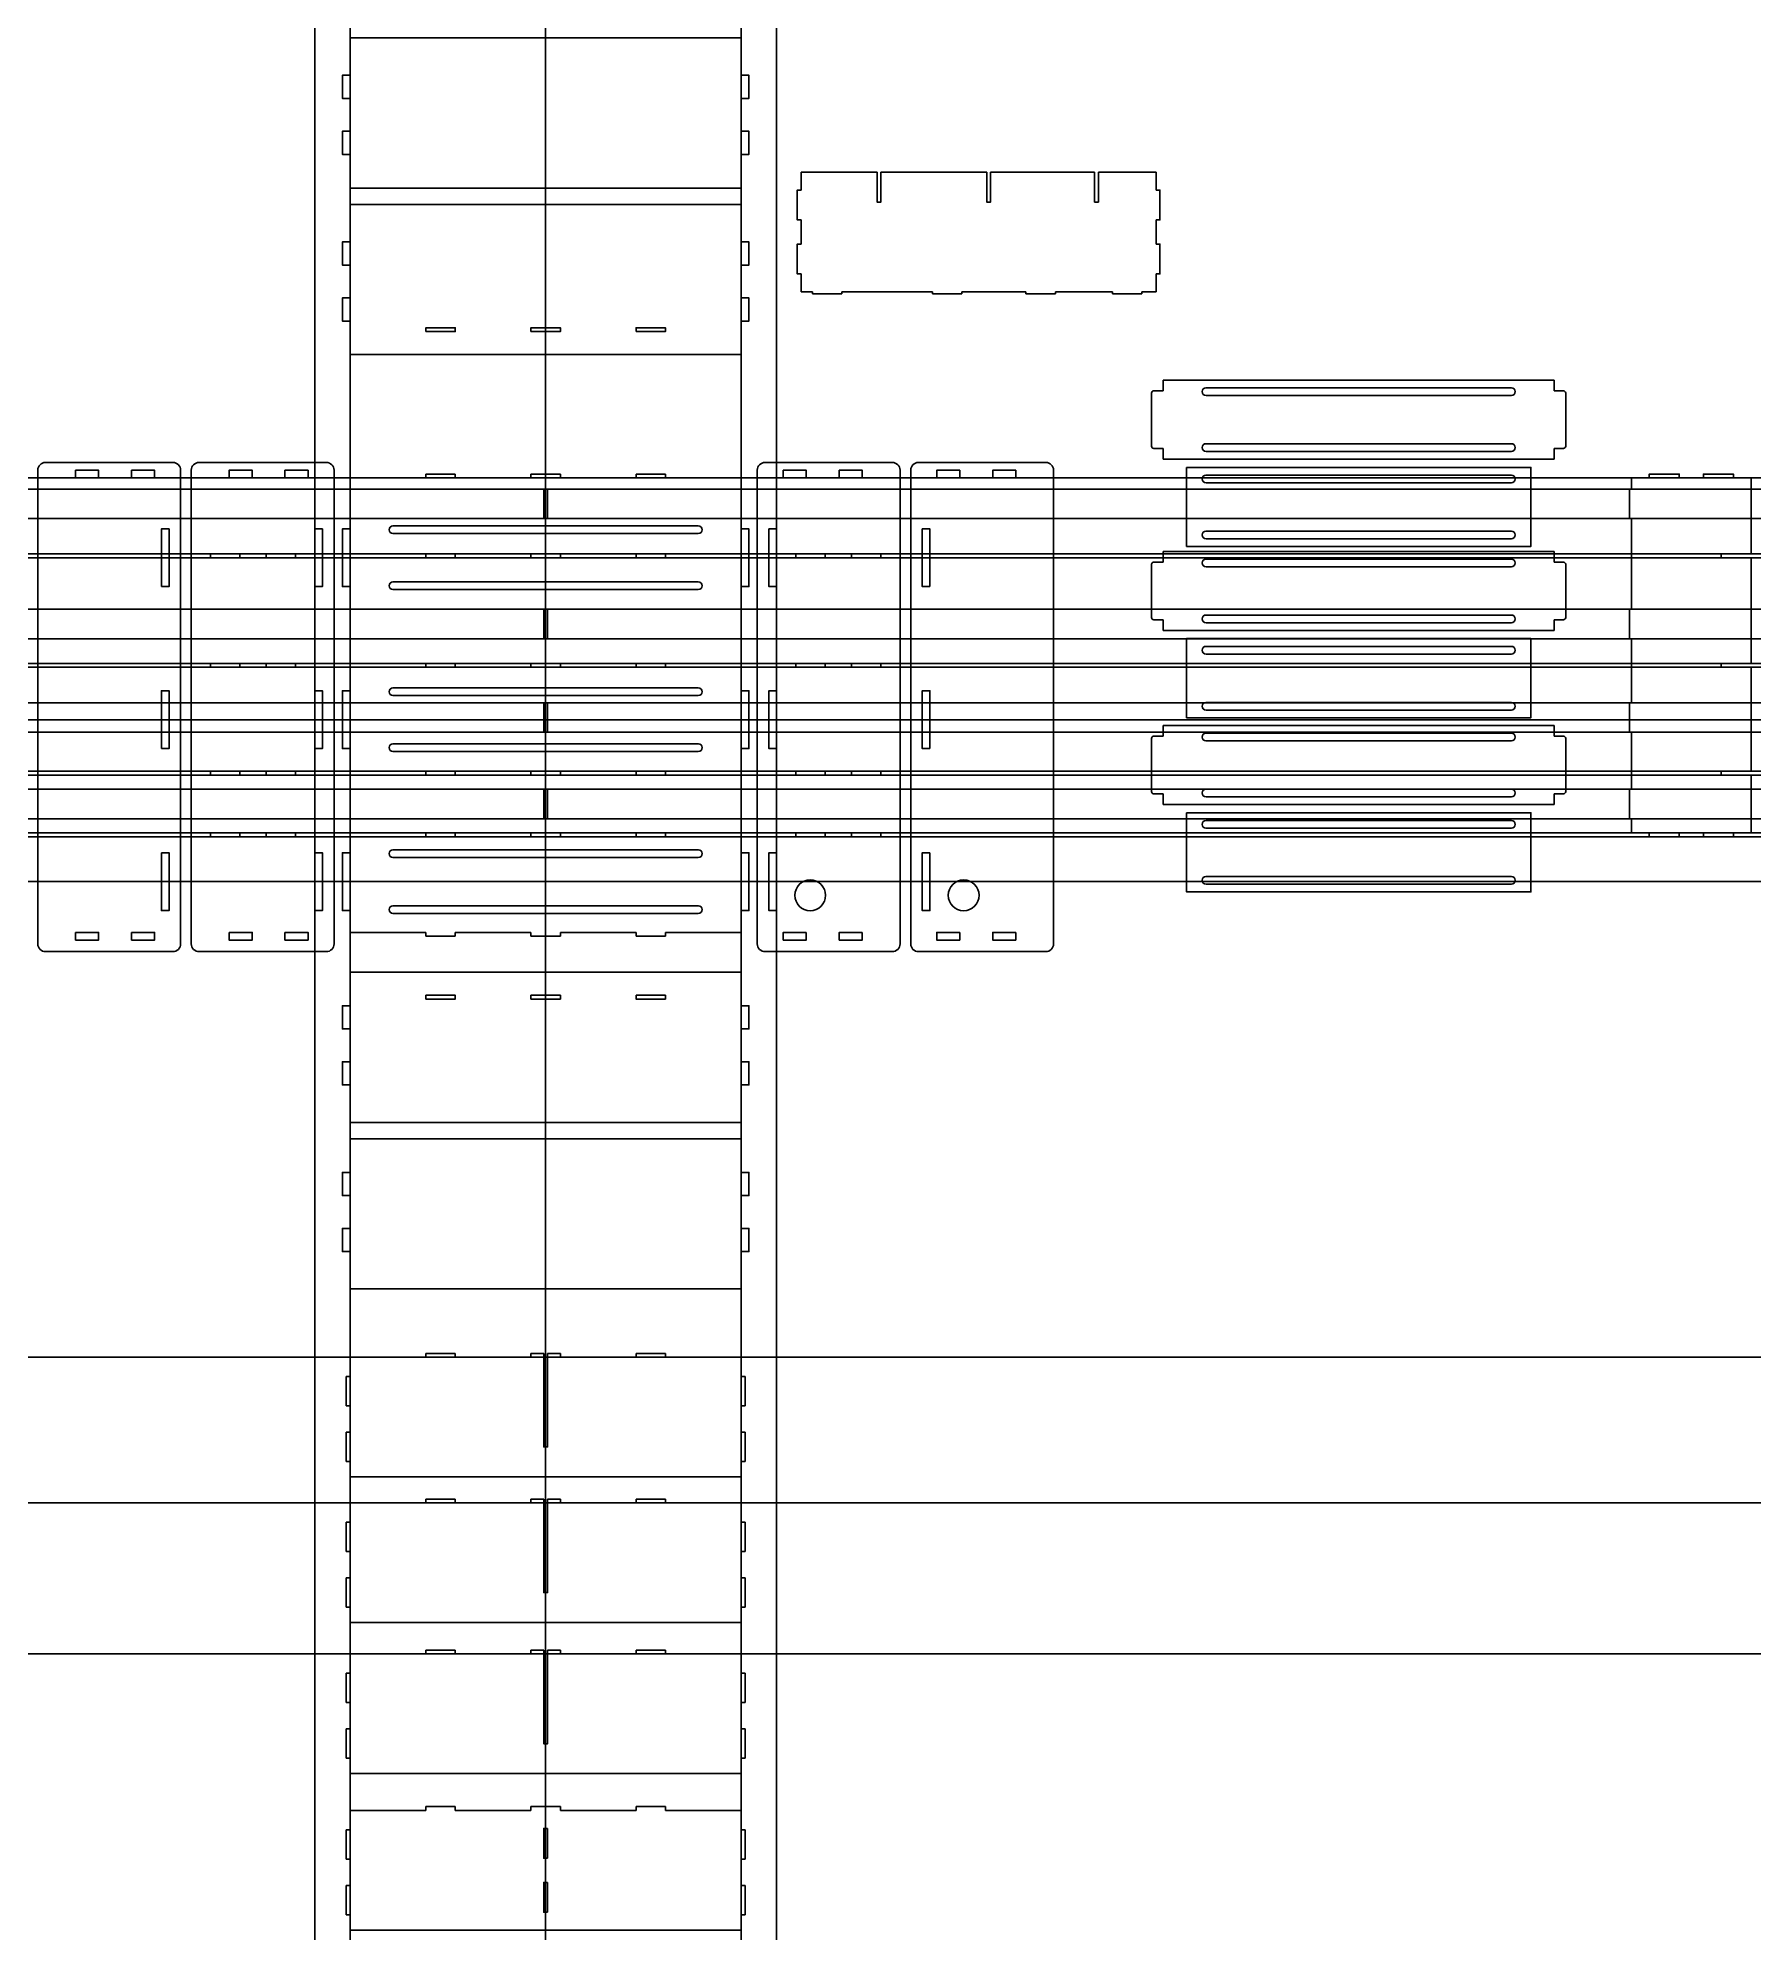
# Model space of a CAD drawing. Header units: millimetres. Extents: x 2736 to 4960, y -1265 to 1192.
import ezdxf

# ---------------------------------------------------------------- set-up
doc = ezdxf.new("R2010")
doc.units = ezdxf.units.MM
doc.header["$MEASUREMENT"] = 0
doc.layers.add('Cut', color=30, linetype='Continuous')
doc.layers.add('Diagram', color=4, linetype='Continuous', plot=False)

msp = doc.modelspace()

# ---------------------------------------------------------------- linework, layer by layer
for points in [[(3648.7, 1070.3), (3648.7, 1113), (3658.7, 1113), (3658.7, 1143), (3648.7, 1143), (3648.7, 1191.7), (3141, 1191.7), (3141, 1143), (3131, 1143), (3131, 1113), (3141, 1113), (3141, 1070.3)], [(3141, 1070.3), (3131, 1070.3), (3131, 1040.3), (3141, 1040.3), (3141, 996.7), (3648.7, 996.7), (3648.7, 1040.3), (3658.7, 1040.3), (3658.7, 1070.3), (3648.7, 1070.3)], [(3648.7, 854), (3648.7, 896.7), (3658.7, 896.7), (3658.7, 926.7), (3648.7, 926.7), (3648.7, 975.4), (3141, 975.4), (3141, 926.7), (3131, 926.7), (3131, 896.7), (3141, 896.7), (3141, 854)], [(3141, 854), (3131, 854), (3131, 824), (3141, 824), (3141, 780.4), (3648.7, 780.4), (3648.7, 824), (3658.7, 824), (3658.7, 854), (3648.7, 854)], [(3141, -94.9), (3131, -94.9), (3131, -64.9), (3141, -64.9), (3141, -21.2), (3648.7, -21.2), (3648.7, -64.9), (3658.7, -64.9), (3658.7, -94.9), (3648.7, -94.9)], [(3648.7, -94.9), (3648.7, -137.6), (3658.7, -137.6), (3658.7, -167.6), (3648.7, -167.6), (3648.7, -216.2), (3141, -216.2), (3141, -167.6), (3131, -167.6), (3131, -137.6), (3141, -137.6), (3141, -94.9)], [(3141, -311.2), (3131, -311.2), (3131, -281.2), (3141, -281.2), (3141, -237.5), (3648.7, -237.5), (3648.7, -281.2), (3658.7, -281.2), (3658.7, -311.2), (3648.7, -311.2)], [(3648.7, -311.2), (3648.7, -353.9), (3658.7, -353.9), (3658.7, -383.9), (3648.7, -383.9), (3648.7, -432.5), (3141, -432.5), (3141, -383.9), (3131, -383.9), (3131, -353.9), (3141, -353.9), (3141, -311.2)]]:
    msp.add_lwpolyline(points)
for points in [[(3239.3, 810.4), (3277.5, 810.4), (3277.5, 815.4), (3239.3, 815.4)], [(3375.7, 810.4), (3414, 810.4), (3414, 815.4), (3375.7, 815.4)], [(3512.2, 810.4), (3550.4, 810.4), (3550.4, 815.4), (3512.2, 815.4)], [(3239.3, -51.2), (3277.5, -51.2), (3277.5, -56.2), (3239.3, -56.2)], [(3375.7, -51.2), (3414, -51.2), (3414, -56.2), (3375.7, -56.2)], [(3512.2, -51.2), (3550.4, -51.2), (3550.4, -56.2), (3512.2, -56.2)]]:
    msp.add_lwpolyline(points, close=True)
at = {"layer": 'Cut'}
for p, q in [((3726.5, 1017.3), (3825.2, 1017.3)), ((3726.5, 994.1), (3726.5, 1017.3)), ((3830.2, 1017.3), (3967.4, 1017.3)), ((3972.4, 1017.3), (4107.4, 1017.3)), ((4112.4, 1017.3), (4187.4, 1017.3)), ((4187.4, 994.1), (4187.4, 1017.3)), ((3726.5, 923.9), (3726.5, 955.3)), ((4187.4, 923.9), (4187.4, 955.3)), ((3726.5, 861.9), (3726.5, 885.1)), ((4187.4, 861.9), (4187.4, 885.1)), ((3741.2, 861.9), (3726.5, 861.9)), ((3741.2, 859.4), (3741.2, 861.9)), ((3897.1, 861.9), (3779.4, 861.9)), ((3779.4, 861.9), (3779.4, 859.4)), ((3897.1, 859.4), (3897.1, 861.9)), ((4018.3, 861.9), (3935.3, 861.9)), ((3935.3, 861.9), (3935.3, 859.4)), ((4018.3, 859.4), (4018.3, 861.9)), ((4130.7, 861.9), (4056.6, 861.9)), ((4056.6, 861.9), (4056.6, 859.4)), ((4130.7, 859.4), (4130.7, 861.9)), ((4187.4, 861.9), (4169, 861.9)), ((4169, 861.9), (4169, 859.4)), ((3741.2, 859.4), (3779.4, 859.4)), ((3897.1, 859.4), (3935.3, 859.4)), ((4018.3, 859.4), (4056.6, 859.4)), ((4130.7, 859.4), (4169, 859.4)), ((4196.4, 747.4), (4196.4, 733.6)), ((4704.1, 747.4), (4704.1, 733.6)), ((2910.5, 640.4), (2745.5, 640.4)), ((3109.8, 640.4), (2944.8, 640.4)), ((3679.9, 640.4), (3844.9, 640.4)), ((3879.2, 640.4), (4044.2, 640.4)), ((4196.4, 658.6), (4196.4, 644.8)), ((4704.1, 658.6), (4704.1, 644.8)), ((2735.5, 630.4), (2735.5, 15.4)), ((2920.9, 620.4), (2920.9, 630.4)), ((2920.9, 620.4), (2920.9, 30.4)), ((2934.8, 630.4), (2934.8, 15.4)), ((3120.1, 620.4), (3120.1, 630.4)), ((3120.1, 620.4), (3120.1, 30.4)), ((3141, 620.4), (3141, 554.2)), ((3239.3, 620.4), (3141, 620.4)), ((3239.3, 625.4), (3277.5, 625.4)), ((3277.5, 625.4), (3277.5, 620.4)), ((3375.7, 620.4), (3277.5, 620.4)), ((3375.7, 625.4), (3414, 625.4)), ((3414, 625.4), (3414, 620.4)), ((3512.2, 620.4), (3414, 620.4)), ((3512.2, 625.4), (3550.4, 625.4)), ((3550.4, 625.4), (3550.4, 620.4)), ((3648.7, 620.4), (3550.4, 620.4)), ((3648.7, 620.4), (3648.7, 554.2)), ((3669.6, 620.4), (3669.6, 630.4)), ((3669.6, 620.4), (3669.6, 30.4)), ((3854.9, 630.4), (3854.9, 15.4)), ((3868.8, 620.4), (3868.8, 630.4)), ((3868.8, 620.4), (3868.8, 30.4)), ((4054.2, 630.4), (4054.2, 15.4)), ((4804.6, 605.8), (4804.6, 620.4)), ((4804.6, 620.4), (4827.7, 620.4)), ((4866.5, 620.4), (4898, 620.4)), ((4936.8, 620.4), (4959.9, 620.4)), ((4959.9, 620.4), (4959.9, 521.7)), ((4802.1, 605.8), (4804.6, 605.8)), ((4802.1, 605.8), (4802.1, 567.5)), ((4804.6, 567.5), (4802.1, 567.5)), ((4804.6, 449.8), (4804.6, 567.5)), ((2997.9, 521.7), (2959.7, 521.7)), ((2959.7, 521.7), (2959.7, 516.7)), ((2997.9, 521.7), (2959.7, 521.7)), ((2997.9, 516.7), (2959.7, 516.7)), ((2997.9, 516.7), (2997.9, 521.7)), ((3031.9, 521.7), (3070.2, 521.7)), ((3031.9, 516.7), (3031.9, 521.7)), ((3031.9, 521.7), (3070.2, 521.7)), ((3031.9, 516.7), (3070.2, 516.7)), ((3070.2, 521.7), (3070.2, 516.7)), ((3239.3, 521.7), (3239.3, 516.7)), ((3239.3, 521.7), (3277.5, 521.7)), ((3239.3, 516.7), (3277.5, 516.7)), ((3277.5, 516.7), (3277.5, 521.7)), ((3375.7, 516.7), (3375.7, 521.7)), ((3414, 521.7), (3375.7, 521.7)), ((3414, 516.7), (3375.7, 516.7)), ((3414, 521.7), (3414, 516.7)), ((3512.2, 516.7), (3512.2, 521.7)), ((3550.4, 521.7), (3512.2, 521.7)), ((3550.4, 516.7), (3512.2, 516.7)), ((3550.4, 521.7), (3550.4, 516.7)), ((3757.7, 521.7), (3719.5, 521.7)), ((3719.5, 521.7), (3719.5, 516.7)), ((3757.7, 521.7), (3719.5, 521.7)), ((3757.7, 516.7), (3719.5, 516.7)), ((3757.7, 516.7), (3757.7, 521.7)), ((3791.8, 521.7), (3830, 521.7)), ((3791.8, 516.7), (3791.8, 521.7)), ((3791.8, 521.7), (3830, 521.7)), ((3791.8, 516.7), (3830, 516.7)), ((3830, 521.7), (3830, 516.7)), ((4196.4, 525), (4196.4, 511.2)), ((4704.1, 525), (4704.1, 511.2)), ((4959.9, 516.7), (4959.9, 379.6)), ((3141, 479.2), (3141, 344)), ((3648.7, 479.2), (3648.7, 344)), ((4802.1, 449.8), (4804.6, 449.8)), ((4802.1, 449.8), (4802.1, 411.6)), ((4196.4, 436.2), (4196.4, 422.4)), ((4704.1, 436.2), (4704.1, 422.4)), ((4804.6, 411.6), (4802.1, 411.6)), ((4804.6, 328.6), (4804.6, 411.6)), ((2997.9, 379.6), (2959.7, 379.6)), ((2959.7, 379.6), (2959.7, 374.6)), ((2997.9, 379.6), (2959.7, 379.6)), ((2997.9, 374.6), (2959.7, 374.6)), ((2997.9, 374.6), (2997.9, 379.6)), ((3031.9, 379.6), (3070.2, 379.6)), ((3031.9, 374.6), (3031.9, 379.6)), ((3031.9, 379.6), (3070.2, 379.6)), ((3031.9, 374.6), (3070.2, 374.6)), ((3070.2, 379.6), (3070.2, 374.6)), ((3239.3, 379.6), (3239.3, 374.6)), ((3239.3, 379.6), (3277.5, 379.6)), ((3239.3, 374.6), (3277.5, 374.6)), ((3277.5, 374.6), (3277.5, 379.6)), ((3375.7, 374.6), (3375.7, 379.6)), ((3414, 379.6), (3375.7, 379.6)), ((3414, 374.6), (3375.7, 374.6)), ((3414, 379.6), (3414, 374.6)), ((3512.2, 374.6), (3512.2, 379.6)), ((3550.4, 379.6), (3512.2, 379.6)), ((3550.4, 374.6), (3512.2, 374.6)), ((3550.4, 379.6), (3550.4, 374.6)), ((3757.7, 379.6), (3719.5, 379.6)), ((3719.5, 379.6), (3719.5, 374.6)), ((3757.7, 379.6), (3719.5, 379.6)), ((3757.7, 374.6), (3719.5, 374.6)), ((3757.7, 374.6), (3757.7, 379.6)), ((3791.8, 379.6), (3830, 379.6)), ((3791.8, 374.6), (3791.8, 379.6)), ((3791.8, 379.6), (3830, 379.6)), ((3791.8, 374.6), (3830, 374.6)), ((3830, 379.6), (3830, 374.6)), ((4959.9, 374.6), (4959.9, 239.6)), ((4802.1, 328.6), (4804.6, 328.6)), ((4802.1, 328.6), (4802.1, 290.4)), ((4196.4, 299), (4196.4, 285.2)), ((4704.1, 299), (4704.1, 285.2)), ((4804.6, 290.4), (4802.1, 290.4)), ((4804.6, 216.2), (4804.6, 290.4)), ((3141, 269), (3141, 133.8)), ((3648.7, 269), (3648.7, 133.8)), ((2997.9, 239.6), (2959.7, 239.6)), ((2959.7, 239.6), (2959.7, 234.6)), ((2997.9, 239.6), (2959.7, 239.6)), ((2997.9, 234.6), (2959.7, 234.6)), ((2997.9, 234.6), (2997.9, 239.6)), ((3031.9, 239.6), (3070.2, 239.6)), ((3031.9, 234.6), (3031.9, 239.6)), ((3031.9, 239.6), (3070.2, 239.6)), ((3031.9, 234.6), (3070.2, 234.6)), ((3070.2, 239.6), (3070.2, 234.6)), ((3239.3, 239.6), (3239.3, 234.6)), ((3239.3, 239.6), (3277.5, 239.6)), ((3239.3, 234.6), (3277.5, 234.6)), ((3277.5, 234.6), (3277.5, 239.6)), ((3375.7, 234.6), (3375.7, 239.6)), ((3414, 239.6), (3375.7, 239.6)), ((3414, 234.6), (3375.7, 234.6)), ((3414, 239.6), (3414, 234.6)), ((3512.2, 234.6), (3512.2, 239.6)), ((3550.4, 239.6), (3512.2, 239.6)), ((3550.4, 234.6), (3512.2, 234.6)), ((3550.4, 239.6), (3550.4, 234.6)), ((3757.7, 239.6), (3719.5, 239.6)), ((3719.5, 239.6), (3719.5, 234.6)), ((3757.7, 239.6), (3719.5, 239.6)), ((3757.7, 234.6), (3719.5, 234.6)), ((3757.7, 234.6), (3757.7, 239.6)), ((3791.8, 239.6), (3830, 239.6)), ((3791.8, 234.6), (3791.8, 239.6)), ((3791.8, 239.6), (3830, 239.6)), ((3791.8, 234.6), (3830, 234.6)), ((3830, 239.6), (3830, 234.6)), ((4959.9, 234.6), (4959.9, 159.6)), ((4196.4, 210.2), (4196.4, 196.4)), ((4704.1, 210.2), (4704.1, 196.4)), ((4802.1, 216.2), (4804.6, 216.2)), ((4802.1, 216.2), (4802.1, 177.9)), ((4804.6, 177.9), (4802.1, 177.9)), ((4804.6, 159.6), (4804.6, 177.9)), ((2997.9, 159.6), (2959.7, 159.6)), ((2959.7, 159.6), (2959.7, 154.6)), ((2997.9, 159.6), (2959.7, 159.6)), ((2997.9, 154.6), (2959.7, 154.6)), ((2997.9, 154.6), (2997.9, 159.6)), ((3031.9, 159.6), (3070.2, 159.6)), ((3031.9, 154.6), (3031.9, 159.6)), ((3031.9, 159.6), (3070.2, 159.6)), ((3031.9, 154.6), (3070.2, 154.6)), ((3070.2, 159.6), (3070.2, 154.6)), ((3239.3, 159.6), (3239.3, 154.6)), ((3239.3, 159.6), (3277.5, 159.6)), ((3239.3, 154.6), (3277.5, 154.6)), ((3277.5, 154.6), (3277.5, 159.6)), ((3375.7, 154.6), (3375.7, 159.6)), ((3414, 159.6), (3375.7, 159.6)), ((3414, 154.6), (3375.7, 154.6)), ((3414, 159.6), (3414, 154.6)), ((3512.2, 154.6), (3512.2, 159.6)), ((3550.4, 159.6), (3512.2, 159.6)), ((3550.4, 154.6), (3512.2, 154.6)), ((3550.4, 159.6), (3550.4, 154.6)), ((3757.7, 159.6), (3719.5, 159.6)), ((3719.5, 159.6), (3719.5, 154.6)), ((3757.7, 159.6), (3719.5, 159.6)), ((3757.7, 154.6), (3719.5, 154.6)), ((3757.7, 154.6), (3757.7, 159.6)), ((3791.8, 159.6), (3830, 159.6)), ((3791.8, 154.6), (3791.8, 159.6)), ((3791.8, 159.6), (3830, 159.6)), ((3791.8, 154.6), (3830, 154.6)), ((3830, 159.6), (3830, 154.6)), ((4804.6, 159.6), (4827.7, 159.6)), ((4866.5, 159.6), (4898, 159.6)), ((4936.8, 159.6), (4959.9, 159.6)), ((3141, 58.8), (3141, 30.4)), ((3648.7, 58.8), (3648.7, 30.4)), ((2920.9, 15.4), (2920.9, 30.4)), ((3120.1, 15.4), (3120.1, 30.4)), ((3141, 30.4), (3239.3, 30.4)), ((3239.3, 25.4), (3239.3, 30.4)), ((3277.5, 25.4), (3239.3, 25.4)), ((3277.5, 30.4), (3375.7, 30.4)), ((3375.7, 25.4), (3375.7, 30.4)), ((3414, 25.4), (3375.7, 25.4)), ((3414, 30.4), (3512.2, 30.4)), ((3512.2, 25.4), (3512.2, 30.4)), ((3550.4, 25.4), (3512.2, 25.4)), ((3550.4, 30.4), (3648.7, 30.4)), ((3669.6, 15.4), (3669.6, 30.4)), ((3868.8, 15.4), (3868.8, 30.4)), ((2745.5, 5.4), (2910.5, 5.4)), ((2944.8, 5.4), (3109.8, 5.4)), ((3844.9, 5.4), (3679.9, 5.4)), ((4044.2, 5.4), (3879.2, 5.4)), ((3141, -546), (3141, -521.1)), ((3239.3, -521.1), (3141, -521.1)), ((3239.3, -516.1), (3277.5, -516.1)), ((3277.5, -516.1), (3277.5, -521.1)), ((3375.7, -521.1), (3277.5, -521.1)), ((3375.7, -516.1), (3392.3, -516.1)), ((3392.3, -521.1), (3392.3, -516.1)), ((3397.3, -516.1), (3414, -516.1)), ((3397.3, -521.1), (3397.3, -516.1)), ((3414, -516.1), (3414, -521.1)), ((3512.2, -521.1), (3414, -521.1)), ((3512.2, -516.1), (3550.4, -516.1)), ((3550.4, -516.1), (3550.4, -521.1)), ((3648.7, -521.1), (3550.4, -521.1)), ((3648.7, -546), (3648.7, -521.1)), ((3136, -584.3), (3136, -546)), ((3136, -546), (3141, -546)), ((3653.7, -546), (3648.7, -546)), ((3653.7, -584.3), (3653.7, -546)), ((3141, -618.3), (3141, -584.3)), ((3648.7, -618.3), (3648.7, -584.3)), ((3136, -618.3), (3136, -656.5)), ((3653.7, -618.3), (3653.7, -656.5)), ((3136, -656.5), (3141, -656.5)), ((3141, -676.4), (3141, -656.5)), ((3648.7, -676.4), (3648.7, -656.5)), ((3653.7, -656.5), (3648.7, -656.5)), ((3141, -676.4), (3648.7, -676.4)), ((3141, -735.1), (3141, -710.2)), ((3239.3, -710.2), (3141, -710.2)), ((3239.3, -705.2), (3277.5, -705.2)), ((3277.5, -705.2), (3277.5, -710.2)), ((3375.7, -710.2), (3277.5, -710.2)), ((3375.7, -705.2), (3392.3, -705.2)), ((3392.3, -710.2), (3392.3, -705.2)), ((3397.3, -705.2), (3414, -705.2)), ((3397.3, -710.2), (3397.3, -705.2)), ((3414, -705.2), (3414, -710.2)), ((3512.2, -710.2), (3414, -710.2)), ((3512.2, -705.2), (3550.4, -705.2)), ((3550.4, -705.2), (3550.4, -710.2)), ((3648.7, -710.2), (3550.4, -710.2)), ((3648.7, -735.1), (3648.7, -710.2)), ((3136, -773.3), (3136, -735.1)), ((3136, -735.1), (3141, -735.1)), ((3653.7, -735.1), (3648.7, -735.1)), ((3653.7, -773.3), (3653.7, -735.1)), ((3141, -807.3), (3141, -773.3)), ((3648.7, -807.3), (3648.7, -773.3)), ((3136, -807.3), (3136, -845.6)), ((3653.7, -807.3), (3653.7, -845.6)), ((3136, -845.6), (3141, -845.6)), ((3141, -865.5), (3141, -845.6)), ((3648.7, -865.5), (3648.7, -845.6)), ((3653.7, -845.6), (3648.7, -845.6)), ((3141, -865.5), (3648.7, -865.5)), ((3141, -931.3), (3141, -906.3)), ((3239.3, -906.3), (3141, -906.3)), ((3239.3, -901.3), (3277.5, -901.3)), ((3277.5, -901.3), (3277.5, -906.3)), ((3375.7, -906.3), (3277.5, -906.3)), ((3375.7, -901.3), (3392.3, -901.3)), ((3392.3, -906.3), (3392.3, -901.3)), ((3397.3, -906.3), (3397.3, -901.3)), ((3397.3, -901.3), (3414, -901.3)), ((3414, -901.3), (3414, -906.3)), ((3512.2, -906.3), (3414, -906.3)), ((3512.2, -901.3), (3550.4, -901.3)), ((3550.4, -901.3), (3550.4, -906.3)), ((3648.7, -906.3), (3550.4, -906.3)), ((3648.7, -931.3), (3648.7, -906.3)), ((3136, -969.5), (3136, -931.3)), ((3136, -931.3), (3141, -931.3)), ((3653.7, -931.3), (3648.7, -931.3)), ((3653.7, -969.5), (3653.7, -931.3)), ((3141, -1003.5), (3141, -969.5)), ((3648.7, -1003.5), (3648.7, -969.5)), ((3136, -1003.5), (3136, -1041.7)), ((3653.7, -1003.5), (3653.7, -1041.7)), ((3136, -1041.7), (3141, -1041.7)), ((3141, -1061.7), (3141, -1041.7)), ((3648.7, -1061.7), (3648.7, -1041.7)), ((3653.7, -1041.7), (3648.7, -1041.7)), ((3141, -1061.7), (3648.7, -1061.7)), ((3239.3, -1104.5), (3277.5, -1104.5)), ((3277.5, -1104.5), (3277.5, -1109.5)), ((3375.7, -1104.5), (3414, -1104.5)), ((3414, -1104.5), (3414, -1109.5)), ((3512.2, -1104.5), (3550.4, -1104.5)), ((3550.4, -1104.5), (3550.4, -1109.5)), ((3141, -1134.5), (3141, -1109.5)), ((3239.3, -1109.5), (3141, -1109.5)), ((3375.7, -1109.5), (3277.5, -1109.5)), ((3512.2, -1109.5), (3414, -1109.5)), ((3648.7, -1109.5), (3550.4, -1109.5)), ((3648.7, -1134.5), (3648.7, -1109.5)), ((3136, -1172.7), (3136, -1134.5)), ((3136, -1134.5), (3141, -1134.5)), ((3397.3, -1132.7), (3397.3, -1171.5)), ((3653.7, -1134.5), (3648.7, -1134.5)), ((3653.7, -1172.7), (3653.7, -1134.5)), ((3141, -1206.7), (3141, -1172.7)), ((3648.7, -1206.7), (3648.7, -1172.7)), ((3397.3, -1202.9), (3397.3, -1241.7)), ((3136, -1206.7), (3136, -1244.9)), ((3653.7, -1206.7), (3653.7, -1244.9)), ((3136, -1244.9), (3141, -1244.9)), ((3141, -1264.9), (3141, -1244.9)), ((3648.7, -1264.9), (3648.7, -1244.9)), ((3653.7, -1244.9), (3648.7, -1244.9)), ((3141, -1264.9), (3648.7, -1264.9))]:
    msp.add_line(p, q, dxfattribs=at)
for points in [[(3830.2, 1017.3), (3830.2, 978.4), (3825.2, 978.4), (3825.2, 1017.3)], [(3972.4, 1017.3), (3972.4, 978.4), (3967.4, 978.4), (3967.4, 1017.3)], [(4112.4, 1017.3), (4112.4, 978.4), (4107.4, 978.4), (4107.4, 1017.3)], [(3726.5, 994.1), (3721.5, 994.1), (3721.5, 955.3), (3726.5, 955.3)], [(4187.4, 994.1), (4192.4, 994.1), (4192.4, 955.3), (4187.4, 955.3)], [(3726.5, 885.1), (3721.5, 885.1), (3721.5, 923.9), (3726.5, 923.9)], [(4187.4, 885.1), (4192.4, 885.1), (4192.4, 923.9), (4187.4, 923.9)], [(4196.4, 747.4), (4704.1, 747.4)], [(4704.1, 644.8), (4196.4, 644.8)], [(3239.3, 620.4), (3239.3, 625.4)], [(3375.7, 620.4), (3375.7, 625.4)], [(3512.2, 620.4), (3512.2, 625.4)], [(4827.7, 620.4), (4827.7, 625.4), (4866.5, 625.4), (4866.5, 620.4)], [(4936.8, 620.4), (4936.8, 625.4), (4898, 625.4), (4898, 620.4)], [(3141, 479.2), (3131, 479.2), (3131, 554.2), (3141, 554.2)], [(3648.7, 554.2), (3658.7, 554.2), (3658.7, 479.2), (3648.7, 479.2)], [(4196.4, 525), (4704.1, 525)], [(4959.9, 516.7), (4921.1, 516.7), (4921.1, 521.7), (4959.9, 521.7)], [(4704.1, 422.4), (4196.4, 422.4)], [(4959.9, 374.6), (4921.1, 374.6), (4921.1, 379.6), (4959.9, 379.6)], [(3141, 269), (3131, 269), (3131, 344), (3141, 344)], [(3648.7, 344), (3658.7, 344), (3658.7, 269), (3648.7, 269)], [(4196.4, 299), (4704.1, 299)], [(4959.9, 234.6), (4921.1, 234.6), (4921.1, 239.6), (4959.9, 239.6)], [(4704.1, 196.4), (4196.4, 196.4)], [(4827.7, 159.6), (4827.7, 154.6), (4866.5, 154.6), (4866.5, 159.6)], [(4936.8, 159.6), (4936.8, 154.6), (4898, 154.6), (4898, 159.6)], [(3141, 133.8), (3131, 133.8), (3131, 58.8), (3141, 58.8)], [(3648.7, 58.8), (3658.7, 58.8), (3658.7, 133.8), (3648.7, 133.8)], [(3277.5, 30.4), (3277.5, 25.4)], [(3414, 30.4), (3414, 25.4)], [(3550.4, 30.4), (3550.4, 25.4)], [(3239.3, -521.1), (3239.3, -516.1)], [(3375.7, -521.1), (3375.7, -516.1)], [(3397.3, -521.1), (3397.3, -637.6), (3392.3, -637.6), (3392.3, -521.1)], [(3512.2, -521.1), (3512.2, -516.1)], [(3141, -584.3), (3136, -584.3)], [(3648.7, -584.3), (3653.7, -584.3)], [(3141, -618.3), (3136, -618.3)], [(3648.7, -618.3), (3653.7, -618.3)], [(3239.3, -710.2), (3239.3, -705.2)], [(3375.7, -710.2), (3375.7, -705.2)], [(3397.3, -710.2), (3397.3, -826.6), (3392.3, -826.6), (3392.3, -710.2)], [(3512.2, -710.2), (3512.2, -705.2)], [(3141, -773.3), (3136, -773.3)], [(3648.7, -773.3), (3653.7, -773.3)], [(3141, -807.3), (3136, -807.3)], [(3648.7, -807.3), (3653.7, -807.3)], [(3239.3, -906.3), (3239.3, -901.3)], [(3375.7, -906.3), (3375.7, -901.3)], [(3397.3, -906.3), (3397.3, -1022.8), (3392.3, -1022.8), (3392.3, -906.3)], [(3512.2, -906.3), (3512.2, -901.3)], [(3141, -969.5), (3136, -969.5)], [(3648.7, -969.5), (3653.7, -969.5)], [(3141, -1003.5), (3136, -1003.5)], [(3648.7, -1003.5), (3653.7, -1003.5)], [(3239.3, -1109.5), (3239.3, -1104.5)], [(3375.7, -1109.5), (3375.7, -1104.5)], [(3512.2, -1109.5), (3512.2, -1104.5)], [(3397.3, -1132.7), (3392.3, -1132.7), (3392.3, -1171.5), (3397.3, -1171.5)], [(3141, -1172.7), (3136, -1172.7)], [(3648.7, -1172.7), (3653.7, -1172.7)], [(3397.3, -1241.7), (3392.3, -1241.7), (3392.3, -1202.9), (3397.3, -1202.9)], [(3141, -1206.7), (3136, -1206.7)], [(3648.7, -1206.7), (3653.7, -1206.7)]]:
    msp.add_lwpolyline(points, dxfattribs=at)
for points in [[(4648.6, 727.4, 1), (4648.6, 737.4), (4252.2, 737.4, 1), (4252.2, 727.4)], [(4648.6, 654.8, 1), (4648.6, 664.8), (4252.2, 664.8, 1), (4252.2, 654.8)], [(4648.6, 614.1, 1), (4648.6, 624.1), (4252.2, 624.1, 1), (4252.2, 614.1)], [(3593, 548.1, 1), (3593, 558.1), (3196.6, 558.1, 1), (3196.6, 548.1)], [(4648.6, 541.4, 1), (4648.6, 551.4), (4252.2, 551.4, 1), (4252.2, 541.4)], [(4648.6, 505, 1), (4648.6, 515), (4252.2, 515, 1), (4252.2, 505)], [(3593, 475.4, 1), (3593, 485.4), (3196.6, 485.4, 1), (3196.6, 475.4)], [(4648.6, 432.4, 1), (4648.6, 442.4), (4252.2, 442.4, 1), (4252.2, 432.4)], [(4648.6, 391.7, 1), (4648.6, 401.7), (4252.2, 401.7, 1), (4252.2, 391.7)], [(3593, 337.8, 1), (3593, 347.8), (3196.6, 347.8, 1), (3196.6, 337.8)], [(4648.6, 319, 1), (4648.6, 329), (4252.2, 329, 1), (4252.2, 319)], [(3593, 265.2, 1), (3593, 275.2), (3196.6, 275.2, 1), (3196.6, 265.2)], [(4648.6, 279, 1), (4648.6, 289), (4252.2, 289, 1), (4252.2, 279)], [(4648.6, 206.4, 1), (4648.6, 216.4), (4252.2, 216.4, 1), (4252.2, 206.4)], [(4648.6, 165.6, 1), (4648.6, 175.6), (4252.2, 175.6, 1), (4252.2, 165.6)], [(3593, 127.6, 1), (3593, 137.6), (3196.6, 137.6, 1), (3196.6, 127.6)], [(4648.6, 93, 1), (4648.6, 103), (4252.2, 103, 1), (4252.2, 93)], [(3593, 55, 1), (3593, 65), (3196.6, 65, 1), (3196.6, 55)]]:
    msp.add_lwpolyline(points, format="xyb", close=True, dxfattribs=at)
for points in [[(4196.4, 733.6), (4184.4, 733.6, 0.414214), (4181.4, 730.6), (4181.4, 661.6, 0.414214), (4184.4, 658.6), (4196.4, 658.6)], [(4704.1, 733.6), (4716.1, 733.6, -0.414214), (4719.1, 730.6), (4719.1, 661.6, -0.414214), (4716.1, 658.6), (4704.1, 658.6)], [(4196.4, 511.2), (4184.4, 511.2, 0.414214), (4181.4, 508.2), (4181.4, 439.2, 0.414214), (4184.4, 436.2), (4196.4, 436.2)], [(4704.1, 511.2), (4716.1, 511.2, -0.414214), (4719.1, 508.2), (4719.1, 439.2, -0.414214), (4716.1, 436.2), (4704.1, 436.2)], [(4196.4, 285.2), (4184.4, 285.2, 0.414214), (4181.4, 282.2), (4181.4, 213.2, 0.414214), (4184.4, 210.2), (4196.4, 210.2)], [(4704.1, 285.2), (4716.1, 285.2, -0.414214), (4719.1, 282.2), (4719.1, 213.2, -0.414214), (4716.1, 210.2), (4704.1, 210.2)]]:
    msp.add_lwpolyline(points, format="xyb", dxfattribs=at)
for points in [[(2784.5, 620.4), (2814.5, 620.4), (2814.5, 630.4), (2784.5, 630.4)], [(2857.2, 620.4), (2887.2, 620.4), (2887.2, 630.4), (2857.2, 630.4)], [(2983.8, 620.4), (3013.8, 620.4), (3013.8, 630.4), (2983.8, 630.4)], [(3056.4, 620.4), (3086.4, 620.4), (3086.4, 630.4), (3056.4, 630.4)], [(3733.2, 620.4), (3703.2, 620.4), (3703.2, 630.4), (3733.2, 630.4)], [(3805.9, 620.4), (3775.9, 620.4), (3775.9, 630.4), (3805.9, 630.4)], [(3932.5, 620.4), (3902.5, 620.4), (3902.5, 630.4), (3932.5, 630.4)], [(4005.2, 620.4), (3975.2, 620.4), (3975.2, 630.4), (4005.2, 630.4)], [(4226.9, 634.1), (4674, 634.1), (4674, 531.4), (4226.9, 531.4)], [(3392.3, 605.8), (3397.3, 605.8), (3397.3, 567.5), (3392.3, 567.5)], [(2895.9, 479.2), (2905.9, 479.2), (2905.9, 554.2), (2895.9, 554.2)], [(3095.1, 479.2), (3105.1, 479.2), (3105.1, 554.2), (3095.1, 554.2)], [(3694.6, 479.2), (3684.6, 479.2), (3684.6, 554.2), (3694.6, 554.2)], [(3893.8, 479.2), (3883.8, 479.2), (3883.8, 554.2), (3893.8, 554.2)], [(3392.3, 449.8), (3397.3, 449.8), (3397.3, 411.6), (3392.3, 411.6)], [(4226.9, 411.7), (4674, 411.7), (4674, 309), (4226.9, 309)], [(2895.9, 269), (2905.9, 269), (2905.9, 344), (2895.9, 344)], [(3095.1, 269), (3105.1, 269), (3105.1, 344), (3095.1, 344)], [(3694.6, 269), (3684.6, 269), (3684.6, 344), (3694.6, 344)], [(3893.8, 269), (3883.8, 269), (3883.8, 344), (3893.8, 344)], [(3392.3, 328.6), (3397.3, 328.6), (3397.3, 290.4), (3392.3, 290.4)], [(3392.3, 216.2), (3397.3, 216.2), (3397.3, 177.9), (3392.3, 177.9)], [(4226.9, 185.6), (4674, 185.6), (4674, 83), (4226.9, 83)], [(2895.9, 133.8), (2905.9, 133.8), (2905.9, 58.8), (2895.9, 58.8)], [(3095.1, 133.8), (3105.1, 133.8), (3105.1, 58.8), (3095.1, 58.8)], [(3694.6, 133.8), (3684.6, 133.8), (3684.6, 58.8), (3694.6, 58.8)], [(3893.8, 133.8), (3883.8, 133.8), (3883.8, 58.8), (3893.8, 58.8)], [(2784.5, 30.4), (2814.5, 30.4), (2814.5, 20.4), (2784.5, 20.4)], [(2857.2, 30.4), (2887.2, 30.4), (2887.2, 20.4), (2857.2, 20.4)], [(2983.8, 30.4), (3013.8, 30.4), (3013.8, 20.4), (2983.8, 20.4)], [(3056.4, 30.4), (3086.4, 30.4), (3086.4, 20.4), (3056.4, 20.4)], [(3733.2, 30.4), (3703.2, 30.4), (3703.2, 20.4), (3733.2, 20.4)], [(3805.9, 30.4), (3775.9, 30.4), (3775.9, 20.4), (3805.9, 20.4)], [(3932.5, 30.4), (3902.5, 30.4), (3902.5, 20.4), (3932.5, 20.4)], [(4005.2, 30.4), (3975.2, 30.4), (3975.2, 20.4), (4005.2, 20.4)]]:
    msp.add_lwpolyline(points, close=True, dxfattribs=at)
for centre in [(3738.3, 78.5), (3937.5, 78.5)]:
    msp.add_circle(centre, 20, dxfattribs=at)
for centre, start, end in [((2745.5, 630.4), 90, 180), ((2910.9, 630.4), 0, 90), ((2944.8, 630.4), 90, 180), ((3110.1, 630.4), 0, 90), ((3679.6, 630.4), 90, 180), ((3844.9, 630.4), 0, 90), ((3878.8, 630.4), 90, 180), ((4044.2, 630.4), 0, 90), ((2745.5, 15.4), 180, 270), ((2910.9, 15.4), 270, 0), ((2944.8, 15.4), 180, 270), ((3110.1, 15.4), 270, 0), ((3679.6, 15.4), 180, 270), ((3844.9, 15.4), 270, 0), ((3878.8, 15.4), 180, 270), ((4044.2, 15.4), 270, 0)]:
    msp.add_arc(centre, 10, start, end, dxfattribs=at)
at = {"layer": 'Diagram'}
for p, direction in [((3095.1, 125.2), (0, 1)), ((3141, 36.6), (0, 1)), ((3394.8, 25.4), (0, 1)), ((3648.7, 44.6), (0, 1)), ((3694.6, 125.2), (0, 1)), ((3375.7, 620.4), (1, 0)), ((4804.6, 605.8), (-1, 0)), ((4804.6, 567.5), (-1, 0)), ((3382.2, 521.7), (1, 0)), ((3658.7, 516.7), (-1, 0)), ((3131, 516.7), (1, 0)), ((4804.6, 449.8), (-1, 0)), ((4804.6, 411.6), (-1, 0)), ((3381.9, 379.6), (1, 0)), ((3384.8, 374.6), (1, 0)), ((4804.6, 328.6), (-1, 0)), ((3658.7, 306.5), (-1, 0)), ((3131, 306.5), (1, 0)), ((4804.6, 290.4), (-1, 0)), ((3385.2, 239.6), (1, 0)), ((3386.3, 234.6), (1, 0)), ((4804.6, 216.2), (-1, 0)), ((4803.3, 177.9), (-1, 0)), ((3531.3, 159.6), (1, 0)), ((3258.4, 159.6), (-1, 0)), ((3380.5, 154.6), (1, 0)), ((3658.7, 96.3), (-1, 0)), ((3131, 96.3), (1, 0)), ((3375.7, -521.1), (1, 0)), ((3375.7, -710.2), (1, 0)), ((3375.7, -906.3), (1, 0))]:
    msp.add_xline(p, direction, dxfattribs=at)

doc.saveas('drawing.dxf')
